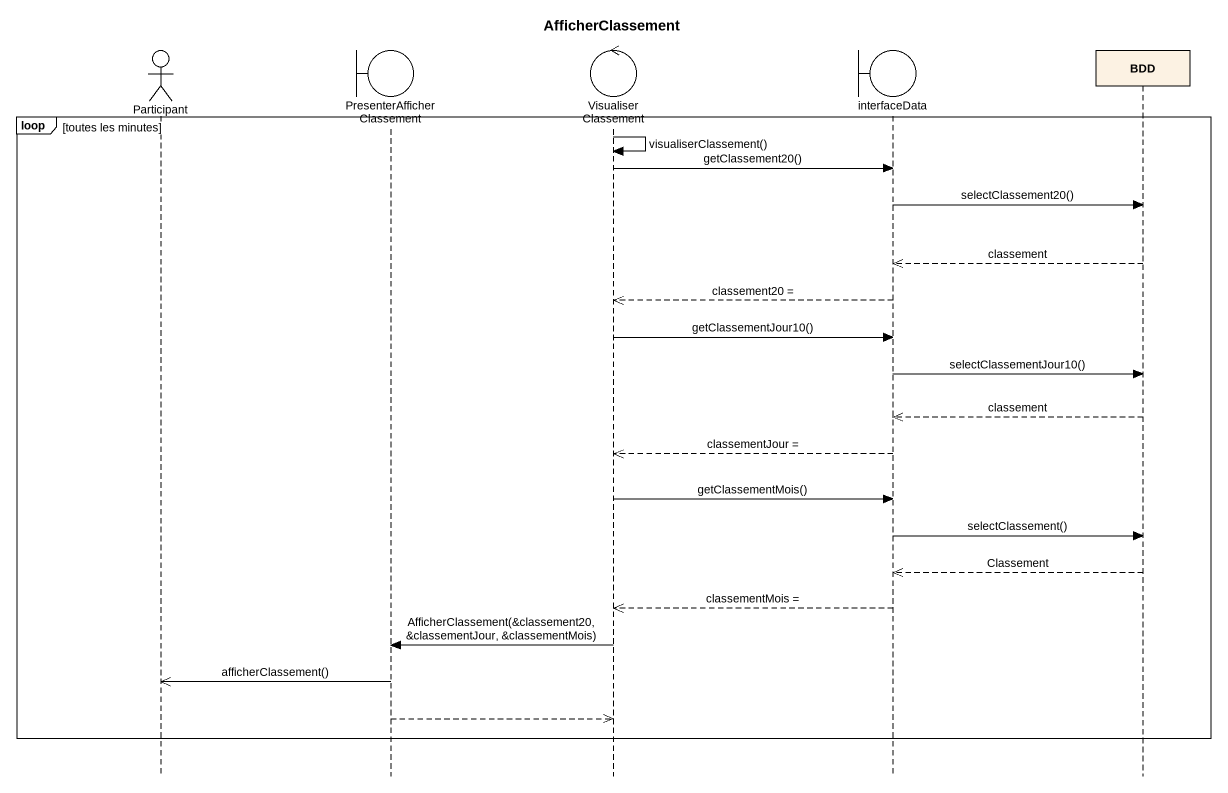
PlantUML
@startuml
title AfficherClassement
hide footbox
actor "Participant" as Participant_
boundary PresenterAfficherClassement
control VisualiserClassement
boundary interfaceData
participant BDD

loop toutes les minutes
  VisualiserClassement -> VisualiserClassement : visualiserClassement()
  VisualiserClassement -> interfaceData : getClassement20()
  interfaceData -> BDD : selectClassement20()
  BDD -->> interfaceData : classement
  interfaceData -->> VisualiserClassement : classement20 =
  VisualiserClassement -> interfaceData : getClassementJour10()
  interfaceData -> BDD : selectClassementJour10()
  BDD -->> interfaceData : classement
  interfaceData -->> VisualiserClassement : classementJour =
  VisualiserClassement -> interfaceData : getClassementMois()
  interfaceData -> BDD : selectClassement()
  BDD -->> interfaceData : Classement
  interfaceData -->> VisualiserClassement : classementMois =
  VisualiserClassement -> PresenterAfficherClassement : AfficherClassement(&classement20, &classementJour, &classementMois)
  PresenterAfficherClassement ->> Participant_ : afficherClassement()
  PresenterAfficherClassement -->> VisualiserClassement
end
@enduml
